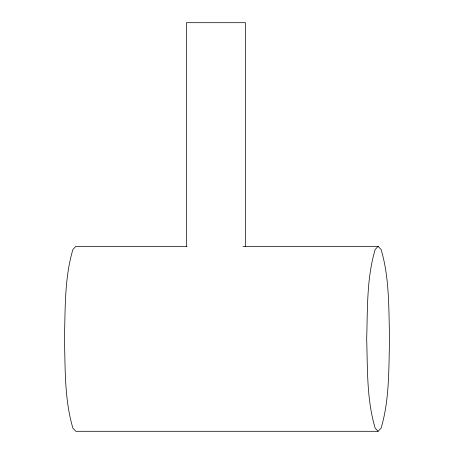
<?xml version="1.0" encoding="UTF-8"?>
<svg xmlns="http://www.w3.org/2000/svg" width="454" height="454" viewBox="0 0 454 454"><rect width="100%" height="100%" fill="white"/><g stroke="black" fill="none" stroke-linecap="round" stroke-linejoin="round"><path stroke-width="0.68" d="M378.131 246.374L375.169 249.518C366.577 278.347 367.626 309.021 366.679 338.809C367.621 368.614 366.577 399.293 375.163 428.145L378.125 431.3L381.088 428.156C389.68 399.321 388.63 368.654 389.577 338.866C388.635 309.06 389.68 278.381 381.093 249.53L378.131 246.374L242.93 246.374M187.008 246.374L75.875 246.374L72.912 249.518C64.32 278.347 65.37 309.021 64.423 338.809C65.365 368.614 64.32 399.293 72.907 428.145L75.869 431.3L378.125 431.3M245.603 246.687L245.603 22.7L186.35 22.7L186.35 246.687"/></g></svg>
